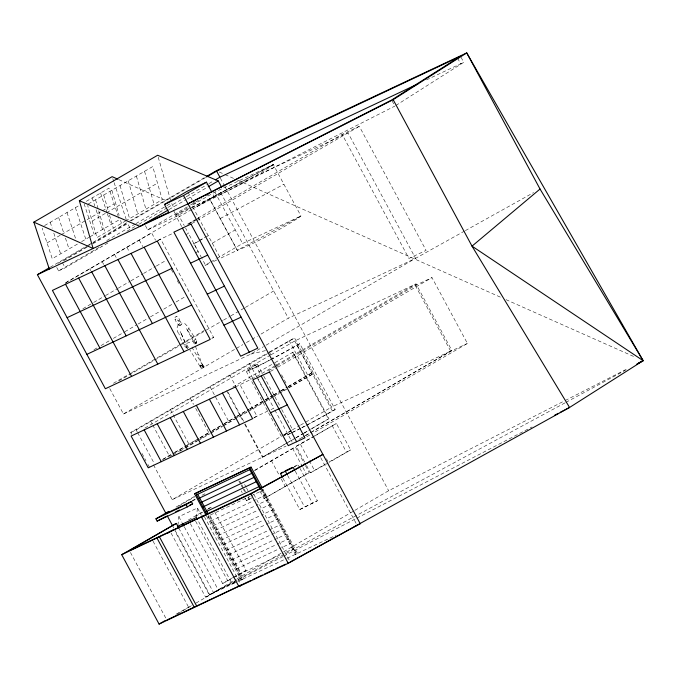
<?xml version="1.0" encoding="UTF-8"?>
<svg xmlns="http://www.w3.org/2000/svg" width="677" height="677" viewBox="0 0 677 677"><rect width="100%" height="100%" fill="white"/><g stroke="black" fill="none" stroke-linecap="round" stroke-linejoin="round"><path stroke-width="0.51" stroke-dasharray="3.38 2.54" d="M178.364 324.825L180.48 325.392L181.715 324.317L181.648 323.208L179.625 321.27M200.434 367.095L201.111 365.766L202.11 365.902C202.228 367.162 203.887 367.611 201.941 368.119L200.265 366.934L200.189 364.92L201.331 364.725L202.448 366.249M177.916 525.293L178.855 516.703L197.439 507.962L201.441 515.392M196.398 517.507L197.439 507.962M179.667 323.259L178.559 324.842L176.714 323.191L175.225 319.62L176.511 318.368L177.518 320.06C179.701 322.811 177.848 320.213 179.236 319.95L179.27 321.609M180.184 321.617L178.753 317.851L176.959 316.548L175.961 316.277L176.232 316.616L174.311 317.877L174.361 319.222L175.225 319.62M187.529 330.461L193.52 338.762L194.993 342.799L195.035 340.836L195.484 341.521L195.788 343.916L196.195 341.597M196.567 342.926L196.533 341.614M200.037 366.435L189.915 350.094M178.406 324.791C175.851 327.16 176.9 335.276 181.419 333.956L185.879 343.62L193.292 341.005L186.226 328.091M194.197 339.998L195.958 339.651L188.824 328.379M181.715 324.317L179.964 325.188L178.559 324.96M395.8 105.51L463.753 62.318L460.495 56.267M44.564 225.559L79.023 205.546M86.275 201.331L108.946 188.164L118.043 215.777M88.298 203.989L152.731 166.559L162.268 199.656L126.87 220.22M47.043 242.925L60.642 235.021M61.548 234.496L101.448 211.317M102.354 210.784L114.142 203.938M92.157 221.066L105.773 213.153M106.678 212.629L157.496 183.103M77.406 244.084L52.239 258.699L42.169 228.132M81.595 241.647L89.144 237.263M89.99 236.772L119.347 219.72L118.373 216.758M125.964 220.744L96.929 237.619L87.671 205.486M50.191 267.263L87.621 245.514M88.535 244.981L92.182 242.865M93.096 242.332L128.706 221.65M129.62 221.117L205.393 177.095M58.087 263.26L86.334 246.851M87.248 246.326L127.335 223.029M130.983 220.914L205.706 177.509M63.748 260.696L87.468 246.919M92.944 243.737L127.606 223.596L130.864 229.655M106.771 240.538L134.994 224.146M135.899 223.613L165.941 206.163M166.855 205.639L171.408 202.99L174.666 209.041M56.75 267.44L58.611 270.902L101.44 246.022M126.954 231.204L137.888 224.849M138.802 224.315L167.05 207.907M167.955 207.382L185.27 197.32M186.183 196.795L208.051 184.085M208.965 183.56L213.517 180.911M58.611 270.902L65.178 267.813L109.886 241.841M169.064 209.523L186.378 199.47M187.292 198.936L207.34 187.292M145.386 225.551L147.713 229.875L189.636 205.52M190.55 204.987L201.484 198.632M206.045 195.991L208.778 194.401M181.698 226.592L175.445 214.973L190.161 206.426M191.583 207.374L209.625 198.886L237.288 250.278A39.3 2.818 -28.3 0 0 270.123 234.53A39.3 2.818 -28.3 0 0 300.952 215.963L273.322 164.604L214.88 192.065L191.921 205.393L219.619 256.837M147.713 229.875L176.655 216.259L190.745 208.076M191.625 207.56L214.203 196.542L212.273 192.953M65.864 282.597L191.566 209.565M192.48 209.041L220.719 192.632L347.953 132.768L415.568 258.343L264.352 346.192M193.783 200.468L197.041 206.519L214.203 196.542M65.11 283.231L151.64 232.956L155.558 240.233M158.113 240.572L160.677 239.091L213.627 337.434L211.918 338.424M187.571 224.18L196.719 218.866M197.633 218.332L342.139 134.385L359.301 126.311L426.095 250.38L408.942 258.453L342.139 134.385M189.205 223.579L195.382 219.983M188.248 224.417L198.852 218.256L196.271 219.475M191.921 223.545L359.301 126.311M186.031 234.64L188.384 233.277L185.633 228.166M193.275 244.05L198.573 240.978M199.453 240.462L204.75 237.382M198.479 241.308L194.054 243.881L201.551 257.802M199.368 240.792L204.674 237.712M205.563 237.195L208.22 235.655M82.865 308.729L92.842 302.932M93.748 302.407L104.639 296.077M105.544 295.553L117.341 288.698M118.247 288.174L130.043 281.319M130.949 280.794L142.745 273.94M143.651 273.415L155.448 266.56M156.353 266.036L165.425 260.763M195.78 252.809L198.133 251.446L188.384 233.277M212.29 243.221L235.249 229.884M209.887 262.49L205.461 265.062L202.042 258.707M210.775 261.974L216.081 258.893M216.97 258.377L242.578 243.5L300.994 216.014L237.288 250.278M93.942 349.687L98.36 347.123M101.008 345.583L111.603 339.431M113.364 338.398L123.959 332.246M124.847 331.73L136.322 325.062M138.091 324.038L148.686 317.885M150.455 316.861L161.05 310.701M163.699 309.161L172.525 304.032M176.054 301.984L185.769 296.34M113.465 383.25L130.703 373.239M131.609 372.714L180.598 344.246M181.504 343.721L204.192 330.545M118.813 380.939L205.351 330.664M206.265 330.139L222.657 320.61M223.571 320.086L229.943 316.379M230.857 315.846L244.524 307.908M245.429 307.383L273.669 290.975M109.767 388.573L123.459 413.994L235.503 348.9M236.408 348.376L242.789 344.669M246.428 342.554L250.989 339.905M251.895 339.38L257.362 336.207M261.009 334.091L288.334 318.215L415.568 258.343L464.43 231.128M123.459 413.994L250.693 354.13L263.446 346.717M131.719 434.321L130.737 432.493L268.388 352.531M269.057 352.142L294.537 337.941L313.679 373.492L280.007 393.058M130.737 432.493L136.187 429.929L269.057 352.742M269.962 352.218L294.537 337.941M144.844 428.076L270.089 355.323M271.003 354.79L294.766 340.98L416.025 283.925L451.864 350.5L312.613 431.393M235.486 386.939L256.744 376.454L275.861 365.352M276.766 364.827L416.025 283.925M268.354 370.827L275.657 366.587M276.571 366.054L415.297 285.457L431.977 277.612L467.418 343.425L313.163 433.035M270.428 371.461L276.817 367.755M277.731 367.222L431.977 277.612M162.861 459.319L173.837 452.947M174.751 452.414L211.317 431.173M212.231 430.64L223.198 424.267M224.112 423.734L236.002 416.837M236.916 416.304L248.797 409.399M249.711 408.866L264.343 400.369M265.257 399.836L272.569 395.588M273.483 395.055L279.88 391.34M280.794 390.807L287.192 387.092M288.106 386.559L312.749 372.342L331.493 407.139L451.864 350.5M162.582 459.581L173.498 453.235M174.412 452.71L186.243 445.838M187.157 445.305L198.987 438.434M199.893 437.901L208.998 432.62M212.637 430.504L223.562 424.157M224.468 423.633L236.298 416.753M237.212 416.228L249.043 409.357M249.957 408.823L272.704 395.605M273.618 395.08L279.99 391.374M280.896 390.849L287.268 387.142M288.182 386.618L312.749 372.342M172.373 454.986L169.673 456.552L152.985 425.554M173.27 454.462L184.068 448.191M184.965 447.666L209.261 433.551L195.518 408.028M211.055 432.51L221.853 426.239M222.758 425.715L234.454 418.919M235.351 418.394L247.046 411.599M249.745 410.034L265.037 401.148M265.943 400.623L273.136 396.443M274.033 395.927L281.234 391.738M282.131 391.221L287.53 388.082M288.427 387.557L313.679 373.492M179.904 451.212L184.457 448.563M185.363 448.039L197.193 441.167M198.107 440.634L209.938 433.762M210.843 433.238L222.674 426.358M223.588 425.833L247.249 412.09M248.154 411.557L263.624 402.57M264.538 402.045L271.815 397.814M272.729 397.289L279.102 393.582M253.469 418.208L256.964 416.177L239.853 384.401M153.476 464.871L172.212 499.668L282.343 435.692M283.248 435.159L291.44 430.403M292.354 429.878L299.632 425.647M300.546 425.114L331.493 407.139M176.045 507.132L194.333 496.512M172.212 499.668L262.439 457.212L287.852 442.453M288.757 441.92L295.113 438.231M296.018 437.706L303.279 433.492M304.185 432.958L309.634 429.802M310.54 429.269L327.778 419.258M178.55 506.201L194.697 496.825M192.056 500.819L195.645 498.729M192.336 501.183L195.924 499.093M298.963 439.322L304.422 436.157M305.335 435.624L311.708 431.926M301.967 437.706L304.701 436.115M305.615 435.582L450.738 351.278L467.418 343.425M306.774 436.75L312.258 433.568M254.56 470.337L295.392 446.938L304.785 464.388M254.814 470.507L295.392 446.938M304.54 461.858L296.179 446.338L336.376 423.455L350.635 449.934L329.09 462.45M296.179 446.338L313.933 436.496M314.83 435.971L336.376 423.455M188.401 519.953L202.084 512.007M195.467 516.433L202.761 512.193M207.323 509.544L211.884 506.887L207.517 508.943M209.142 515.586L207.966 516.272L242.061 579.588L243.238 578.903L209.142 515.586L250.126 496.309M293.31 467.519L298.015 464.777L299.505 467.545M210.572 521.112L252.733 501.149M245.074 498.001L246.513 500.684L251.844 497.849M246.513 500.684L251.108 498.272M263.945 496.004L265.122 495.319L253.68 500.701M213.086 525.784L255.246 505.812M260.044 491.274L263.996 498.619L309.237 472.656L305.285 465.311M263.996 498.619L309.237 472.656M306.503 465.505L310.438 472.817L325.696 463.948M329.293 461.866L350.635 449.934M310.438 472.817L328.193 462.975M215.523 530.303L257.675 510.331M266.459 500.667L267.635 499.981L256.194 505.364M268.887 505.186L270.064 504.5L258.631 509.883M218.316 535.49L260.476 515.527M271.689 510.382L272.865 509.696L261.424 515.079M220.897 540.297L263.057 520.325M223.283 544.714L265.443 524.751M274.27 515.18L275.446 514.495L266.873 518.531M276.656 519.606L277.832 518.921L266.391 524.303M226.279 550.291L280.828 524.497L279.652 525.174M282.927 478.182L299.801 509.527L317.378 500.735L300.004 468.467M299.801 509.527L317.378 500.735M228.716 554.802L270.868 534.838M282.081 529.693L283.265 529.008L271.824 534.39M231.526 560.031L273.686 540.06M284.899 534.915L286.075 534.229L274.634 539.611M234.005 564.635L276.165 544.672M236.375 569.035L278.535 549.072M287.378 539.527L288.554 538.841L277.121 544.223M289.748 543.919L290.924 543.242L279.491 548.624M190.381 523.643L222.615 583.506L232.651 577.676M233.565 577.142L246.106 570.432L214.863 512.413M239.218 574.316L283.282 553.447M222.615 583.506L232.414 578.386M233.328 577.853L246.106 570.432M176.012 614.259L191.616 605.534M171.112 533.129L205.554 597.097L236.18 579.3M237.094 578.767L282.749 552.254M283.655 551.721L353.961 510.881M354.866 510.348L388.649 490.723L564.263 400.996M177.78 613.658L191.481 605.695M195.991 603.08L218.366 590.082L236.95 581.34M235.384 582.254L232.245 584.073L197.396 519.352M292.591 549.199L293.767 548.514L284.238 552.999M206.587 516.086L241.037 580.071L242.214 579.385L208.262 516.331M251.074 495.86L262.515 490.478L261.339 491.155L295.426 554.471L297.491 553.371L263.04 489.386M232.93 386.973L274.54 362.855M275.006 362.635L293.099 352.15L328.946 418.716L310.853 429.21M244.693 424.242L262.439 457.212L295.477 438.121M295.917 437.816L303.152 433.618M303.618 433.398L309.948 429.726M465.353 230.612L533.578 192.615M203.024 367.01L204.039 366.612L204.107 367.179L202.998 367.619M565.016 402.874L209.709 594.677L174.327 528.965M565.947 402.366L625.48 370.234M273.322 164.604L209.65 198.92A39.3 2.818 -28.3 0 0 242.484 183.171A39.3 2.818 -28.3 0 0 273.322 164.604L209.625 198.886L237.322 250.329L219.263 258.826M220.22 218.553L283.883 184.246M282.8 556.655L209.709 594.677L236.772 581.941M283.739 556.164L355.899 518.624M356.838 518.133L532.08 426.967M565.202 400.522L628.121 368.373M197.041 206.519L394.911 106.077M270.724 359.538A32.674 1.371 -28.3 0 0 296.898 345.092L299.784 343.721L335.225 409.534A37.023 1.549 -28.3 0 1 301.214 428.076M306.156 425.359A32.674 1.371 -28.3 0 0 332.331 410.905L335.225 409.534M426.459 79.886L463.753 62.318M175.445 214.973L190.635 207.822M157.817 240.437L172.804 233.379M205.013 265.536L209.76 263.302M213.56 261.508L218.316 259.274M211.723 338.331L213.627 337.434M254.222 417.464L270.098 409.991M271.037 409.551L273.855 408.231L257.235 377.36M262.439 457.212L286.1 446.084M202.034 495.226L204.894 493.88L204.073 492.365M294.343 466.512L298.015 464.777M237.686 581.518L286.126 558.728M287.073 558.28L336.325 535.101M241.037 580.071L242.061 579.588M295.426 554.471L296.314 554.057L261.364 489.149M205.554 597.097L209.472 595.252L175.03 531.293M293.099 352.15L292.633 352.37L328.48 418.936L328.946 418.716M271.325 359.377A37.023 1.549 -28.3 0 1 247.452 370.979A37.023 1.549 -28.3 0 1 255.457 364.954L257.302 364.108A32.674 1.371 -28.3 0 0 268.904 360.486M187.47 330.486L189.061 327.956L184.762 323.53L181.36 323.056M181.351 333.973C189.839 352.658 182.105 344.432 178.973 333.871M187.334 348.24L185.109 346.751L184.254 344.948M202.711 365.91L203.379 365.825L201.247 362.55L198.945 355.129L197.54 354.266M250.693 354.13L266.848 350.288M202.474 366.706L203.159 367.391M219.246 172.017L224.079 174.167M225.043 174.598L233.734 178.466M237.593 180.184L502.173 297.948M506.032 299.666L634.459 356.821M118.83 179.642L167.583 201.289M203.049 365.825L204.039 366.612M195.873 343.781L196.575 343.027L196.516 341.326L195.594 339.482M185.549 344.491L187.165 347.183L185.786 345.702L186.251 346.912L187.411 348.291L185.557 346.836M188.485 347.673L186.04 343.518M192.09 346.954C191.447 348.054 208.863 373.137 200.951 364.988L200.164 365.715L200.265 366.934M457.584 58.12L460.842 64.171M392.118 100.89L394.446 105.214M415.297 285.457L450.738 351.278M220.355 178.169L224.366 185.616M224.866 186.547L388.649 490.723M220.719 192.632L288.334 318.215M214.88 192.065L242.578 243.5M294.766 340.98L311.877 372.756M296.898 345.092L332.331 410.905M289.079 340.506L308.221 376.065M332.094 425.478L346.345 451.957M187.893 192.04L192.243 200.121M192.725 201.027L195.145 205.512M269.285 352.006L272.23 357.473M275.666 363.854L278.12 368.415M281.556 374.796L286.464 383.91M326.424 458.735L327.905 461.469M320.78 457.737L356.161 523.448M177.797 213.602L184.229 225.543M257.302 364.108L263.285 375.236M263.785 376.158L281.26 408.603M281.759 409.526L292.735 429.92M300.47 444.315L308.83 459.835M309.321 460.749L314.729 470.794M173.397 210.208L176.655 216.259M255.457 364.954L260.45 374.229M274.837 410.059L292.1 442.115M249.491 363.507L257.345 378.088M257.835 379.002L268.642 399.058M292.532 448.284L302.424 466.656M302.915 467.57L306.376 474.002M248.332 370.014L252.817 378.358M246.157 371.165L281.099 436.047M295.29 471.2L312.664 503.468M287.632 475.44L304.515 506.785M229.698 374.999L235.588 385.941M171.315 269.497L172.813 272.272M177.298 280.6L178.787 283.384M271.342 460.588L279.254 475.288M281.234 478.961L285.186 486.314M228.039 392.237L243.686 421.289M245.159 424.03L262.913 456.992M226.6 390.637L243.221 421.509M139.284 240.14L142.745 246.572M209.904 386.499L229.054 422.059M262.405 489.014L266.856 497.273M260.628 486.975L296.602 553.794M126.921 247.325L129.392 251.912M253.858 494.379L289.24 560.099M244.617 484.436L246.064 487.118M246.546 488.015L247.994 490.698M239.827 481.093L241.274 483.767M241.757 484.664L243.678 488.244M244.16 489.132L245.607 491.815M248.493 497.18L249.458 498.966M238.786 480.78L240.716 484.36M241.198 485.257L242.637 487.939M243.119 488.828L244.566 491.51M247.934 497.773L248.899 499.558M114.557 254.501L116.537 258.174M241.224 490.842L242.18 492.636M190.119 398L193.554 404.381M102.193 261.686L103.683 264.436M170.325 409.5L189.467 445.051M89.838 268.862L90.828 270.698M210.115 515.806L240.86 572.903M204.386 516.669L240.267 583.312M150.531 420.992L152.494 424.64M62.386 262.625L65.178 267.813M195.628 521.172L227.853 581.035M136.187 429.929L137.169 431.748M137.659 432.662L153.865 462.746M178.855 516.703L181.859 522.28M184.356 526.926L218.366 590.082M142.026 453.463L145.953 460.758M147.916 464.405L149.389 467.138M178.813 528.102L213.661 592.824M172.33 525.267L173.828 528.043M153.044 541.194L188.485 607.007M130.441 552.457L165.823 618.169M192.903 341.013L195.458 346.167L198.226 354.511M180.116 331.468L181.419 333.956M112.797 178.66L113.787 181.656M114.117 182.655L126.946 221.599M100.56 193.03L107.059 212.756M107.381 213.746L110.96 224.595M92.165 197.904L94.772 205.8M96.066 209.743L102.566 229.469M84.109 203.769L94.179 234.335M75.392 207.653L85.793 239.209M67.006 212.527L75.452 238.169M58.62 217.393L63.816 233.176M65.441 238.109L69.02 248.958M50.225 222.268L52.18 228.191M53.805 233.116L60.625 253.833M158.232 157.284L170.528 199.943M144.556 171.298L154.094 204.403M136.39 176.045L145.927 209.151M128.224 180.793L137.761 213.89M120.057 185.532L129.595 218.637M111.891 190.279L119.118 215.354M120.565 220.372L121.428 223.385M103.725 195.027L108.345 211.072M109.505 215.083L113.262 228.124M95.559 199.766L98.444 209.802M98.732 210.801L105.096 232.871M300.266 428.558A37.023 1.549 -28.3 0 1 291.127 433.128M290.306 433.517A37.023 1.549 -28.3 0 1 285.499 435.734M284.095 434.981A37.023 1.549 -28.3 0 1 290.898 430.775M299.784 343.721A37.023 1.549 -28.3 0 1 272.222 358.903M304.345 426.307A32.674 1.371 -28.3 0 1 301.688 427.686M300.816 428.135A32.674 1.371 -28.3 0 1 291.643 432.705M290.645 433.187A32.674 1.371 -28.3 0 1 284.543 435.81M283.765 435.827A32.674 1.371 -28.3 0 1 291 430.953"/><path stroke-width="1.02" d="M168.734 511.38L155.93 518.819L157.157 521.104L187.343 506.895L192.64 503.823L191.413 501.539L165.992 513.496L37.404 274.684L187.994 203.828L393.159 99.68L466.749 52.908L540.034 189.027L472.021 246.14L569.569 407.461L643.15 360.689L466.749 52.908L216.352 170.731L206.307 176.562M49.319 269.082L33.85 222.149L112.137 176.663L117.874 179.21M33.85 222.149L93.113 248.476L79.361 200.73L157.648 155.253L218.282 180.937L221.54 186.987M37.404 274.684L49.277 267.787M206.612 176.976L216.64 171.154L460.495 56.267L391.653 100.027L187.994 203.828M168.928 212.798L164.452 204.479L187.402 191.142L206.468 182.172L211.791 192.056M164.452 204.479L183.509 195.509L206.468 182.172M215.345 179.854L219.898 177.205L417.853 83.94M168.15 210.056L139.987 226.414L79.361 200.73M208.254 186.759L218.282 180.937M206.087 515.155L194.604 493.829L195.78 493.144L251.057 467.138L262.041 487.533M207.027 514.52L196.44 494.862L197.616 494.176L208.203 513.835M165.992 513.496L169.58 511.414M157.157 521.104L166.271 516.229M155.93 518.819L186.116 504.619L191.413 501.539M194.604 493.829L251.057 467.138M198.437 498.568L252.03 473.223M200.62 502.639L254.222 477.293M202.939 506.938L256.532 481.592M121.708 554.675L203.887 515.747L201.526 517.11L238.905 586.527L241.257 585.165L159.087 624.092L121.708 554.675L176.282 523.406L178.813 528.102M176.282 523.406L129.442 550.604L252.868 492.534L322.912 454.411L250.845 493.905L201.526 517.11M167.744 533.087L174.031 529.439M205.605 511.897L259.206 486.551M282.427 477.26L280.439 473.57L282.8 472.199M159.087 624.092L165.323 620.462M238.905 586.527L288.224 563.323L569.569 407.461L560.192 412.344M290.238 561.952L357.16 525.301M636.642 364.209L643.15 360.689L540.034 189.027M554.573 415.263L558.322 413.317M638.453 363.092L643.15 360.689L472.021 246.14L393.159 99.68M144.455 223.825L168.725 212.4M67.108 317.674L171.95 268.346M190.55 263.167L207.704 255.094M207.255 294.182L224.409 286.109M86.868 354.367L191.709 305.039M223.952 325.197L241.105 317.124M270.555 412.75L287.234 404.897M196.44 494.862L250.033 469.516M175.698 511.795L179.464 510.018M189.814 505.152L192.64 503.823M286.075 470.405L292.506 467.375M280.439 473.57L293.31 467.519L294.8 470.278M177.814 526.249L196.398 517.507L197.396 519.352M354.316 526.638L360.291 523.829L183.509 195.509M166.821 620.022L251.015 580.409M252.927 579.504L262.498 575.001M264.411 574.104L273.973 569.602M275.886 568.705L285.457 564.203M287.37 563.298L289.282 562.401M216.64 171.154L219.898 177.205M182.426 228.115L249.229 352.175M261.178 375.921L296.611 441.734M285.152 470.837L287.141 474.518M144.159 247.24L178.601 311.208M222.445 393.075L239.548 424.851M249.881 467.815L260.865 488.219M249.805 469.745L260.391 489.412M131.05 253.401L184.009 351.744M209.396 399.218L226.507 430.987M250.845 493.905L288.224 563.323M117.95 259.57L152.393 323.538M196.355 405.354L213.458 437.13M104.842 265.739L157.8 364.082M183.306 411.489L200.417 443.266M170.265 417.633L187.368 449.401M91.742 271.9L126.184 335.877M157.216 423.768L174.327 455.545M78.634 278.069L131.583 376.412M186.116 504.619L187.343 506.895M144.176 429.903L161.278 461.68M65.534 284.238L99.976 348.206M182.358 523.211L183.856 525.995M167.227 515.781L172.33 525.267M159.349 536.7L196.719 606.118M156.988 538.071L194.367 607.489M191.007 224.079L173.854 232.152L240.657 356.212L257.81 348.139L191.007 224.079M157.259 241.071L52.425 290.399L105.375 388.742L210.217 339.414L157.259 241.071M235.486 386.939L131.126 436.047L148.238 467.815L252.597 418.716L235.486 386.939M269.514 371.995L252.834 379.839L288.275 445.652L304.955 437.807L269.514 371.995"/></g></svg>
